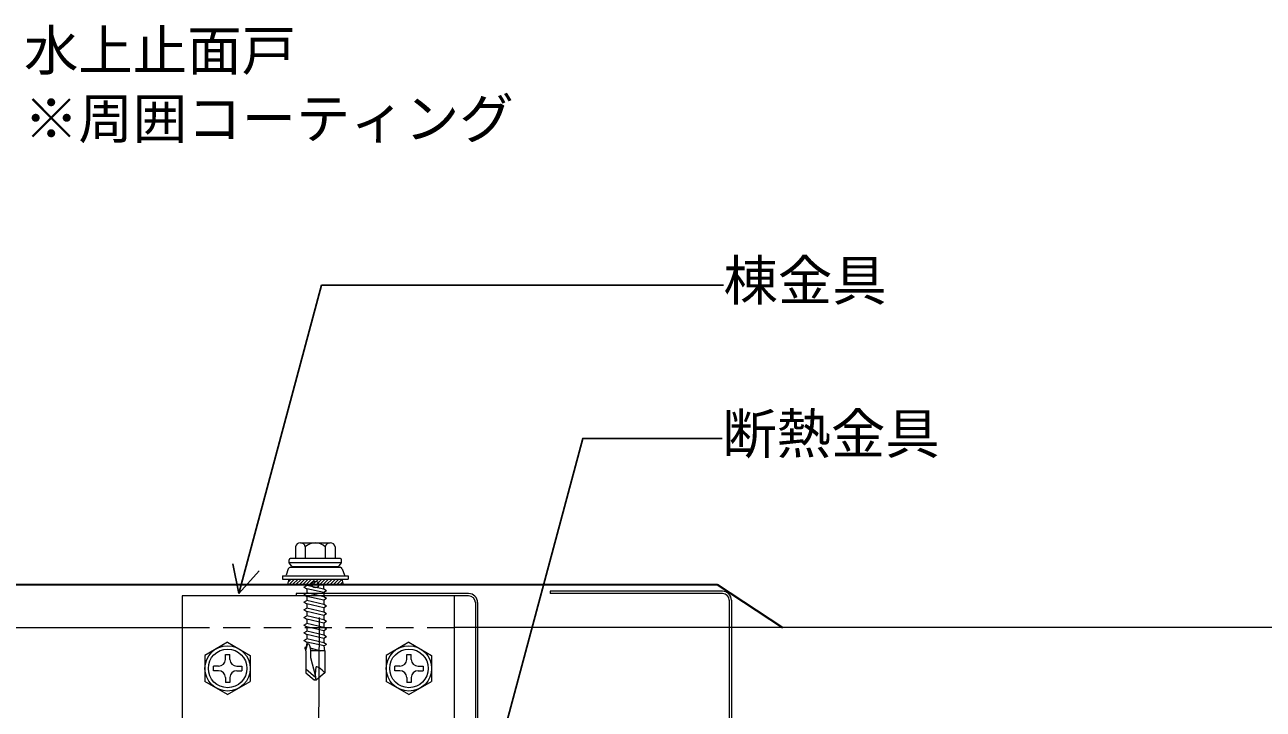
# Model space of a CAD drawing. Units: millimetres at full size, sheet at 1:3; details may follow other scales. Extents: x -1262 to 1258, y -891 to 1034.
# Drawn here: x -639.2 to -366, y 427.5 to 578.4 of the extents above; entities that cross this region are included whole.
import ezdxf
from ezdxf.enums import TextEntityAlignment as Align

# ---------------------------------------------------------------- set-up
doc = ezdxf.new("R2010")
doc.units = ezdxf.units.MM
doc.header["$LTSCALE"] = 3
doc.header["$PDMODE"] = 32
doc.header["$PDSIZE"] = 1.5
doc.linetypes.add('CHAIN2', pattern=[12, 9, -1, 1, -1])
doc.linetypes.add('DASHED2', pattern=[3, 2, -1])
for name, color, linetype, lineweight in [('0-6_名称1', 5, 'Continuous', 25), ('0-B_屋根1', 6, 'Continuous', 20), ('1-1_水切1', 134, 'Continuous', 30), ('2-7_ビス1', 7, 'Continuous', 5), ('2-F_I金具', 7, 'Continuous', 5), ('3-1_面戸', 7, 'Continuous', 5)]:
    doc.layers.add(name, color=color, linetype=linetype, lineweight=lineweight)
doc.styles.add('ＭＳ ゴシック', font='')
doc.styles.get('ＭＳ ゴシック').set_extended_font_data('MS Gothic')

msp = doc.modelspace()

# ---------------------------------------------------------------- linework, layer by layer
at = {"layer": '0-6_名称1'}
for q in [(-593.295, 459.595), (-587.5, 458.042)]:
    msp.add_line((-591.951, 453.023), q, dxfattribs=at)
for points in [[(-591.951, 453.023), (-573.737, 520.997), (-485.09, 520.997)], [(-534.411, 419.052), (-516.142, 487.232), (-485.387, 487.232)]]:
    msp.add_lwpolyline(points, dxfattribs=at)
at = {"layer": '0-B_屋根1', "linetype": 'DASHED2'}
msp.add_line((-604.453, 445.523), (-544.453, 445.523), dxfattribs=at)
at = {"layer": '0-B_屋根1'}
msp.add_line((968.917, 445.523), (-544.453, 445.523), dxfattribs=at)
msp.add_lwpolyline([(-751.309, 429.442), (-751.309, 445.523), (-604.453, 445.523)], dxfattribs=at)
at = {"layer": '1-1_水切1'}
for p, q in [((-881.943, 455.023), (-486.467, 455.023)), ((-486.467, 455.023), (-472.041, 445.523))]:
    msp.add_line(p, q, dxfattribs=at)
at = {"layer": '2-7_ビス1'}
for p, q in [((-579.513, 463.336), (-579.513, 460.723)), ((-578.413, 464.223), (-571.813, 464.223)), ((-577.313, 463.336), (-577.313, 460.723)), ((-572.913, 463.336), (-572.913, 460.723)), ((-570.713, 463.336), (-570.713, 460.723)), ((-580.372, 459.117), (-580.913, 459.772)), ((-569.576, 460.723), (-580.649, 460.723)), ((-580.17, 459.023), (-570.055, 459.023)), ((-576.97, 459.012), (-576.97, 458.823)), ((-573.255, 459.012), (-573.255, 458.823)), ((-569.853, 459.117), (-569.313, 459.772)), ((-569.313, 459.772), (-569.313, 460.459)), ((-582.363, 456.923), (-567.863, 456.923)), ((-581.067, 458.484), (-581.517, 457.059)), ((-580.97, 456.223), (-581.27, 455.023)), ((-580.428, 456.223), (-581.151, 455.5)), ((-579.677, 456.223), (-580.877, 455.023)), ((-580.593, 458.823), (-569.632, 458.823)), ((-578.927, 456.223), (-580.127, 455.023)), ((-578.176, 456.223), (-579.376, 455.023)), ((-577.425, 456.223), (-578.625, 455.023)), ((-576.675, 456.223), (-577.875, 455.023)), ((-575.924, 456.223), (-577.124, 455.023)), ((-575.173, 456.223), (-576.373, 455.023)), ((-574.423, 456.223), (-575.623, 455.023)), ((-573.672, 456.223), (-574.872, 455.023)), ((-572.921, 456.223), (-574.121, 455.023)), ((-572.171, 456.223), (-573.371, 455.023)), ((-571.42, 456.223), (-572.62, 455.023)), ((-570.669, 456.223), (-571.869, 455.023)), ((-569.919, 456.223), (-571.119, 455.023)), ((-569.256, 456.223), (-568.956, 455.023)), ((-569.159, 458.484), (-568.709, 457.059)), ((-567.863, 456.923), (-567.863, 456.223)), ((-568.956, 455.023), (-581.27, 455.023)), ((-577.613, 454.467), (-576.97, 454.838)), ((-577.613, 454.467), (-576.97, 454.096)), ((-576.97, 454.838), (-576.97, 455.023)), ((-573.255, 453.995), (-576.97, 454.838)), ((-573.255, 453.254), (-576.97, 454.096)), ((-576.97, 454.096), (-576.97, 453.153)), ((-573.255, 453.995), (-573.255, 455.023)), ((-572.613, 453.624), (-573.255, 453.995)), ((-572.613, 453.624), (-573.255, 453.254)), ((-570.368, 455.023), (-569.238, 456.153)), ((-569.618, 455.023), (-569.088, 455.553)), ((-577.613, 452.782), (-576.97, 453.153)), ((-577.613, 452.782), (-576.97, 452.411)), ((-577.613, 451.097), (-576.97, 451.467)), ((-577.613, 451.097), (-576.97, 450.726)), ((-573.255, 452.31), (-576.97, 453.153)), ((-576.97, 452.411), (-576.97, 451.467)), ((-573.255, 451.569), (-576.97, 452.411)), ((-573.255, 450.625), (-576.97, 451.467)), ((-576.97, 450.726), (-576.97, 449.782)), ((-573.255, 449.883), (-576.97, 450.726)), ((-573.255, 453.254), (-573.255, 452.31)), ((-572.613, 451.939), (-573.255, 452.31)), ((-572.613, 451.939), (-573.255, 451.569)), ((-573.255, 451.569), (-573.255, 450.625)), ((-577.613, 449.412), (-576.97, 449.782)), ((-577.613, 449.412), (-576.97, 449.041)), ((-577.613, 447.726), (-576.97, 448.097)), ((-573.255, 448.94), (-576.97, 449.782)), ((-576.97, 449.041), (-576.97, 448.097)), ((-573.255, 448.198), (-576.97, 449.041)), ((-573.255, 447.254), (-576.97, 448.097)), ((-572.613, 450.254), (-573.255, 450.625)), ((-572.613, 450.254), (-573.255, 449.883)), ((-573.255, 449.883), (-573.255, 448.94)), ((-572.613, 448.569), (-573.255, 448.94)), ((-572.613, 448.569), (-573.255, 448.198)), ((-573.255, 448.198), (-573.255, 447.254)), ((-577.613, 447.726), (-576.97, 447.355)), ((-577.613, 446.041), (-576.97, 446.412)), ((-577.613, 446.041), (-576.97, 445.67)), ((-573.255, 445.569), (-576.97, 446.412)), ((-576.97, 445.67), (-576.97, 444.726)), ((-573.255, 444.827), (-576.97, 445.67)), ((-572.613, 446.884), (-573.255, 447.254)), ((-572.613, 445.198), (-573.255, 445.569)), ((-577.613, 444.356), (-576.97, 444.726)), ((-577.613, 444.356), (-576.97, 443.985)), ((-577.613, 442.67), (-576.97, 443.041)), ((-577.613, 442.67), (-576.97, 442.3)), ((-573.255, 443.884), (-576.97, 444.726)), ((-573.255, 443.142), (-576.97, 443.985)), ((-576.97, 443.985), (-576.97, 443.041)), ((-573.255, 442.199), (-576.97, 443.041)), ((-572.613, 443.513), (-573.255, 443.884)), ((-572.613, 443.513), (-573.255, 443.142)), ((-573.255, 443.142), (-573.255, 442.199)), ((-577.077, 441.295), (-577.391, 441.114)), ((-577.391, 441.114), (-577.391, 440.857)), ((-577.176, 440.733), (-577.391, 440.857)), ((-577.236, 440.393), (-577.176, 440.733)), ((-577.236, 440.393), (-577.236, 435.582)), ((-577.162, 440.731), (-577.176, 440.733)), ((-577.077, 441.295), (-576.97, 441.897)), ((-577.077, 441.295), (-577.022, 441.279)), ((-573.185, 441.498), (-576.97, 442.3)), ((-576.97, 442.3), (-576.97, 441.897)), ((-576.271, 441.061), (-573.966, 440.393)), ((-575.113, 440.393), (-576.186, 440.57)), ((-576.159, 440.393), (-576.159, 438.916)), ((-572.99, 440.393), (-576.159, 440.393)), ((-572.613, 441.828), (-573.255, 442.199)), ((-572.613, 441.828), (-573.185, 441.498)), ((-572.99, 440.393), (-573.185, 441.498)), ((-572.99, 440.393), (-572.99, 435.582)), ((-576.159, 438.916), (-575.114, 435.017)), ((-574.966, 434.464), (-577.236, 436.369)), ((-577.236, 435.582), (-575.378, 434.023)), ((-572.99, 435.582), (-574.847, 434.023)), ((-575.378, 434.023), (-574.847, 434.023))]:
    msp.add_line(p, q, dxfattribs=at)
for points in [[(-569.313, 459.772), (-580.913, 459.772), (-580.913, 460.459)], [(-582.363, 456.923), (-582.363, 456.223), (-567.863, 456.223)], [(-573.255, 446.513), (-576.97, 447.355), (-576.97, 446.412)], [(-572.613, 446.884), (-573.255, 446.513), (-573.255, 445.569)], [(-572.613, 445.198), (-573.255, 444.827), (-573.255, 443.884)], [(-577.236, 440.393), (-577.079, 441.072), (-576.925, 441.58), (-576.777, 441.897), (-576.636, 442.002), (-576.507, 441.887), (-576.387, 441.569), (-576.271, 441.065), (-576.159, 440.393)], [(-572.99, 435.582), (-573.297, 435.842), (-573.625, 436.125), (-573.955, 436.4), (-574.27, 436.641), (-574.55, 436.818), (-574.778, 436.903), (-574.936, 436.868), (-575.026, 436.663), (-575.08, 436.3), (-575.106, 435.854), (-575.115, 435.401), (-575.114, 435.017)], [(-575.113, 434.023), (-575.062, 434.133), (-575.017, 434.243), (-574.983, 434.353), (-574.966, 434.464), (-574.973, 434.601), (-575.005, 434.739), (-575.055, 434.878), (-575.114, 435.017)]]:
    msp.add_lwpolyline(points, dxfattribs=at)
for centre, radius, start, end in [((-578.413, 463.097), 1.126, 12.25462, 167.74539), ((-575.113, 461.051), 3.172, 46.09563, 133.90439), ((-571.813, 463.097), 1.126, 12.25462, 167.74539), ((-580.649, 460.459), 0.264, 90, 180), ((-580.17, 459.287), 0.264, 220, 270), ((-570.055, 459.287), 0.264, 270, 320), ((-569.576, 460.459), 0.264, 0, 90), ((-581.706, 457.123), 0.2, 270, 341.24339), ((-580.593, 458.323), 0.5, 90, 161.24339), ((-569.632, 458.323), 0.5, 18.75661, 90), ((-568.52, 457.123), 0.2, 198.75661, 270)]:
    msp.add_arc(centre, radius, start, end, dxfattribs=at)
at = {"layer": '2-7_ビス1', "color": 5}
msp.add_point((-575.113, 455.023), dxfattribs=at)
at = {"layer": '2-F_I金具'}
for p, q in [((-604.453, 452.523), (-604.453, 423.523)), ((-544.453, 452.523), (-604.453, 452.523)), ((-544.453, 452.523), (-544.453, 423.523)), ((-594.453, 442.297), (-599.453, 439.41)), ((-594.453, 442.297), (-589.453, 439.41)), ((-554.453, 442.297), (-559.453, 439.41)), ((-554.453, 442.297), (-549.453, 439.41)), ((-599.453, 439.41), (-599.453, 433.636)), ((-594.953, 438.523), (-594.953, 439.623)), ((-594.953, 439.623), (-593.953, 439.623)), ((-593.953, 438.523), (-593.953, 439.623)), ((-589.453, 439.41), (-589.453, 433.636)), ((-559.453, 439.41), (-559.453, 433.636)), ((-554.953, 439.623), (-553.953, 439.623)), ((-554.953, 438.523), (-554.953, 439.623)), ((-553.953, 438.523), (-553.953, 439.623)), ((-549.453, 439.41), (-549.453, 433.636)), ((-596.453, 437.023), (-597.553, 437.023)), ((-597.553, 436.023), (-597.553, 437.023)), ((-596.453, 436.023), (-597.553, 436.023)), ((-594.953, 434.523), (-594.953, 433.423)), ((-593.953, 434.523), (-593.953, 433.423)), ((-592.453, 437.023), (-591.353, 437.023)), ((-592.453, 436.023), (-591.353, 436.023)), ((-591.353, 437.023), (-591.353, 436.023)), ((-556.453, 437.023), (-557.553, 437.023)), ((-554.953, 434.523), (-554.953, 433.423)), ((-552.453, 436.023), (-551.353, 436.023)), ((-594.453, 430.75), (-599.453, 433.636)), ((-593.953, 433.423), (-594.953, 433.423)), ((-594.453, 430.75), (-589.453, 433.636)), ((-554.453, 430.75), (-559.453, 433.636)), ((-554.453, 430.75), (-549.453, 433.636))]:
    msp.add_line(p, q, dxfattribs=at)
at = {"layer": '2-F_I金具', "linetype": 'CHAIN2'}
msp.add_line((-574.277, 447.715), (-574.453, 420.057), dxfattribs=at)
at = {"layer": '2-F_I金具'}
for points in [[(-556.453, 436.023), (-557.553, 436.023), (-557.553, 437.023)], [(-553.953, 434.523), (-553.953, 433.423), (-554.953, 433.423)], [(-552.453, 437.023), (-551.353, 437.023), (-551.353, 436.023)]]:
    msp.add_lwpolyline(points, dxfattribs=at)
for centre, radius in [((-594.453, 436.523), 5), ((-594.453, 436.523), 4.25), ((-554.453, 436.523), 5), ((-554.453, 436.523), 4.25)]:
    msp.add_circle(centre, radius, dxfattribs=at)
for centre, start, end in [((-596.453, 438.523), 270, 0), ((-592.453, 438.523), 180, 270), ((-556.453, 438.523), 270, 0), ((-552.453, 438.523), 180, 270), ((-596.453, 434.523), 0, 90), ((-592.453, 434.523), 90, 180), ((-556.453, 434.523), 0, 90), ((-552.453, 434.523), 90, 180)]:
    msp.add_arc(centre, 1.5, start, end, dxfattribs=at)
at = {"layer": '3-1_面戸'}
for p, q in [((-523.32, 453.542), (-523.32, 453.042)), ((-485.32, 453.542), (-523.32, 453.542)), ((-579.306, 453.023), (-579.306, 452.523)), ((-541.306, 453.023), (-579.306, 453.023)), ((-541.306, 452.523), (-579.306, 452.523)), ((-539.806, 451.023), (-539.806, 420.947)), ((-539.306, 451.023), (-539.306, 280.694)), ((-485.32, 453.042), (-523.32, 453.042)), ((-483.82, 451.542), (-483.82, 421.466)), ((-483.32, 451.542), (-483.32, 281.213))]:
    msp.add_line(p, q, dxfattribs=at)
for centre, radius in [((-485.32, 451.542), 2), ((-541.306, 451.023), 2), ((-541.306, 451.023), 1.5), ((-485.32, 451.542), 1.5)]:
    msp.add_arc(centre, radius, 0, 90, dxfattribs=at)

# ---------------------------------------------------------------- texts
at = {"layer": '0-6_名称1', "style": 'ＭＳ ゴシック'}
for s, p in [('水上止面戸\u3000\u3000\u3000\u3000', (-639.365, 565.703)), ('※周囲コーティング', (-639.365, 550.703)), ('棟金具', (-485.09, 514.997)), ('断熱金具', (-485.387, 481.232))]:
    msp.add_text(s, height=8.798, dxfattribs=at).set_placement(p, align=Align.BOTTOM_LEFT)

doc.saveas('drawing.dxf')
